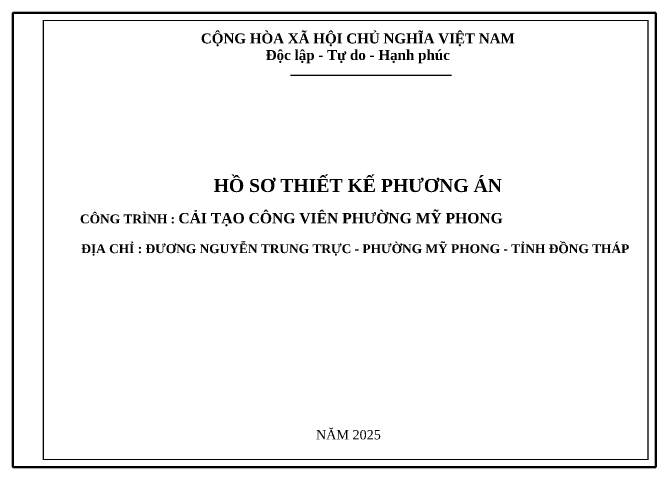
# Model space of a CAD drawing. Header units: millimetres. Extents: x -235021 to 808813, y -1893235 to 860440.
# Drawn here: x -235021 to -49281, y -1753813 to -1622349 of the extents above; entities that cross this region are included whole.
import ezdxf

# ---------------------------------------------------------------- set-up
doc = ezdxf.new("R2010")
doc.units = ezdxf.units.MM
doc.header["$LTSCALE"] = 100
doc.linetypes.add('HIDDEN', pattern=[0.375, 0.25, -0.125])
doc.layers.add('1-text', color=7, linetype='Continuous', lineweight=13)
doc.layers.add('THEP CHIU LUC', color=1, linetype='Continuous', lineweight=50)
for name, color, linetype in [('CAODO', 7, 'Continuous'), ('CHU', 2, 'Continuous'), ('Nét thấy', 7, 'Continuous')]:
    doc.layers.add(name, color=color, linetype=linetype)
doc.styles.add('Arial', font='arial.ttf')
doc.styles.add('MB', font='')
doc.styles.get('MB').set_extended_font_data('VNI-Helve-Condense')

msp = doc.modelspace()

# ---------------------------------------------------------------- linework, layer by layer
at = {"layer": 'CAODO', "color": 253}
msp.add_line((-154774.4, -1640336.8), (-108193.3, -1640336.8), dxfattribs=at)
at = {"layer": 'Defpoints', "linetype": 'HIDDEN', "ltscale": 20}
msp.add_lwpolyline([(-49112.1, -1753813.3), (-49112.1, -1622349.5), (-235020.6, -1622349.5), (-235020.6, -1753813.3)], close=True, dxfattribs=at)
at = {"layer": 'Nét thấy', "color": 3, "const_width": 376.5}
msp.add_lwpolyline([(-51325.3, -1624562.7), (-226167.8, -1624562.7), (-226167.8, -1751600.1), (-51325.3, -1751600.1)], close=True, dxfattribs=at)
msp.add_lwpolyline([(-51325.3, -1624562.7), (-226167.8, -1624562.7), (-226167.8, -1751600.1), (-51325.3, -1751600.1)], close=True, dxfattribs=at)
at = {"layer": 'THEP CHIU LUC'}
msp.add_lwpolyline([(-49112.1, -1622349.5), (-235020.6, -1622349.5), (-235020.6, -1753813.3), (-49112.1, -1753813.3)], close=True, dxfattribs=at)

# ---------------------------------------------------------------- texts
at = {"layer": '1-text', "ltscale": 15, "char_height": 2559.048, "attachment_point": 1, "style": 'Arial'}
for s, insert, width in [('{\\fTimes New Roman|b1|i0|c162|p18;CÔNG TRÌNH : \\fTimes New Roman|b1|i0|c0|p18;\\H1.167x;CẢI TẠO CÔNG VIÊN PHƯỜNG MỸ PHONG}', (-215602, -1680273.4), 150252.246), ('{\\fTimes New Roman|b1|i0|c238|p18;Đ\\fTimes New Roman|b1|i0|c162|p18;Ị\\fTimes New Roman|b1|i0|c238|p18;A CH\\fTimes New Roman|b1|i0|c162|p18;Ỉ :\\fTimes New Roman|b1|i0|c0|p18; ĐƯƠNG NGUYỄN TRUNG TRỰC - PHƯỜNG MỸ PHONG - TỈNH ĐỒNG THÁP}', (-215231.7, -1689321), 165120.522)]:
    msp.add_mtext(s, dxfattribs=dict(at, insert=insert, width=width))
at = {"layer": 'CHU', "attachment_point": 5, "style": 'MB'}
for s, insert, char_height in [('{\\fTimes New Roman|b1|i0|c163|p18;CỘNG HÒA XÃ HỘI CHỦ NGHĨA VIỆT NAM\\PĐộc lập - Tự do - Hạnh phúc}', (-135270.2, -1632624), 2880), ('{\\fTimes New Roman|b1|i0|c0|p18;HỒ SƠ THIẾT KẾ PHƯƠNG ÁN}', (-135270.2, -1672336.4), 3766.873), ('{\\fTimes New Roman|b0|i0|c0|p18;NĂM 2025}', (-137989.3, -1744443.9), 2710.856)]:
    msp.add_mtext(s, dxfattribs=dict(at, insert=insert, char_height=char_height))

doc.saveas('drawing.dxf')
